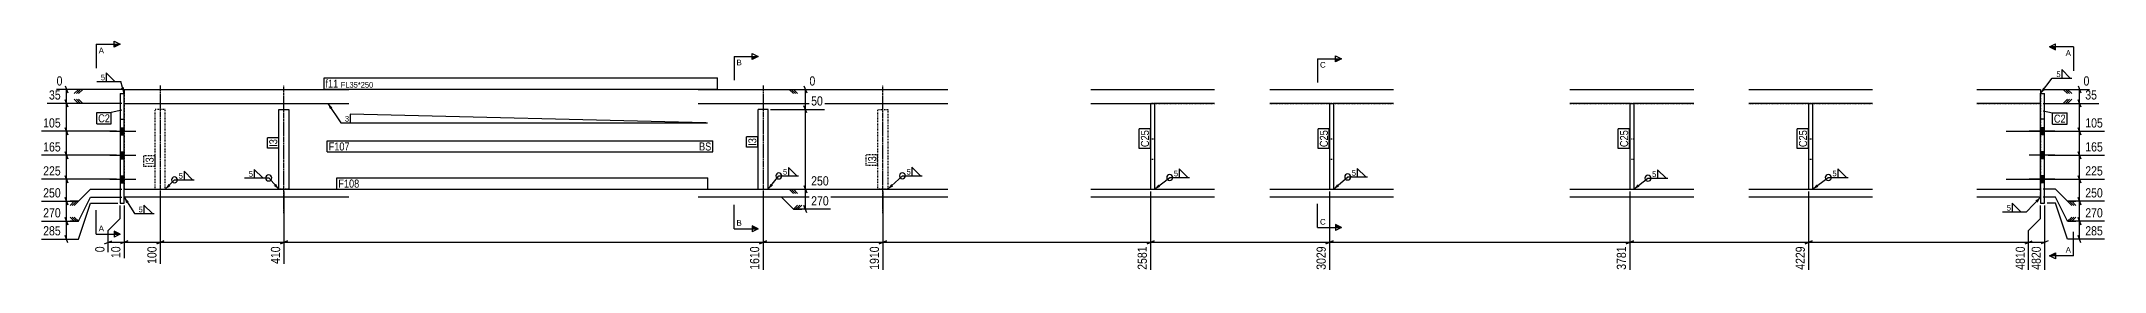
# Model space of a CAD drawing. Header units: millimetres. Extents: x 10 to 49821, y 10 to 1952.
# Drawn here: x 14596 to 19765, y 10 to 586 of the extents above; entities that cross this region are included whole.
import ezdxf

# ---------------------------------------------------------------- set-up
doc = ezdxf.new("R2010")
doc.units = ezdxf.units.MM
doc.linetypes.add('DXK_LINE_DOT2', pattern=[3.9198, 1.9599, -1.9599])
doc.linetypes.add('DXK_LINE_DOT3', pattern=[5.9187, 2.979, -0.9799, 0.9799, -0.9799])
for name, color, linetype in [('MÅLSÆTNING', 7, 'Continuous'), ('STÅL', 7, 'Continuous'), ('TEKST', 7, 'Continuous')]:
    doc.layers.add(name, color=color, linetype=linetype)
doc.styles.add('Arial', font='ARIAL.TTF', dxfattribs={"height": 0.2})
doc.styles.add('Arial Narrow', font='ARIALN.TTF', dxfattribs={"height": 0.2})

msp = doc.modelspace()

# ---------------------------------------------------------------- hatches: boundary and pattern name
at = {"layer": 'STÅL', "linetype": 'Continuous'}
for points in [[(14804.1, 351.9), (14804.1, 369.9), (14794.1, 369.9), (14794.1, 351.9)], [(14804.1, 351.9), (14804.1, 369.9), (14794.1, 369.9), (14794.1, 351.9)], [(19614.1, 351.9), (19614.1, 369.9), (19604.1, 369.9), (19604.1, 351.9)], [(19614.1, 351.9), (19614.1, 369.9), (19604.1, 369.9), (19604.1, 351.9)], [(14804.1, 291.9), (14804.1, 309.9), (14794.1, 309.9), (14794.1, 291.9)], [(14804.1, 291.9), (14804.1, 309.9), (14794.1, 309.9), (14794.1, 291.9)], [(19614.1, 291.9), (19614.1, 309.9), (19604.1, 309.9), (19604.1, 291.9)], [(19614.1, 291.9), (19614.1, 309.9), (19604.1, 309.9), (19604.1, 291.9)], [(14804.1, 231.9), (14804.1, 249.9), (14794.1, 249.9), (14794.1, 231.9)], [(14804.1, 231.9), (14804.1, 249.9), (14794.1, 249.9), (14794.1, 231.9)], [(19614.1, 231.9), (19614.1, 249.9), (19604.1, 249.9), (19604.1, 231.9)], [(19614.1, 231.9), (19614.1, 249.9), (19604.1, 249.9), (19604.1, 231.9)]]:
    msp.add_hatch(color=96, dxfattribs=at).paths.add_polyline_path(points)
at = {"layer": 'TEKST', "linetype": 'Continuous'}
for points in [[(14803.4, 471.3), (14804.1, 455.9), (14796.2, 469.2)], [(19616.2, 465.5), (19604.1, 455.9), (19610.3, 470.1)], [(15319.4, 416.3), (15314.3, 430.9), (15325.7, 420.4)], [(15319.4, 416.3), (15314.3, 430.9), (15325.7, 420.4)], [(15184.3, 229.5), (15191.6, 215.9), (15178.7, 224.4)], [(16730.2, 223.3), (16716.6, 215.9), (16725.1, 228.8)], [(17399, 222.1), (17384.9, 215.9), (17394.4, 228.1)], [(17846.9, 222.9), (17833.1, 215.9), (17842, 228.5)], [(18599.3, 222.2), (18585.1, 215.9), (18594.6, 228.1)], [(19047.4, 221.9), (19033.1, 215.9), (19042.8, 227.9)], [(19591, 187.7), (19604.1, 195.9), (19596.4, 182.5)]]:
    msp.add_hatch(color=3, dxfattribs=at).paths.add_polyline_path(points)

# ---------------------------------------------------------------- linework, layer by layer
at = {"layer": 'MÅLSÆTNING', "color": 7, "linetype": 'Continuous'}
for p, q in [((14689.6, 465.9), (14679.1, 455.4)), ((14700.1, 465.9), (14679.1, 465.9)), ((14694.8, 465.9), (14684.3, 455.4)), ((14700.1, 465.9), (14689.6, 455.4)), ((16437.4, 465.9), (16535, 465.9)), ((16469.7, 465.9), (16480.2, 455.4)), ((16469.7, 465.9), (16490.7, 465.9)), ((16474.9, 465.9), (16485.4, 455.4)), ((16480.2, 465.9), (16490.7, 455.4)), ((16506.6, 474.9), (16513.8, 456.9)), ((16510.2, 415.9), (16510.2, 465.9)), ((19660.9, 465.9), (19671.4, 455.4)), ((19660.9, 465.9), (19681.9, 465.9)), ((19666.2, 465.9), (19676.7, 455.4)), ((19671.4, 465.9), (19681.9, 455.4)), ((14798.1, 430.9), (14611.4, 430.9)), ((14656, 439.9), (14663.2, 421.9)), ((14659.6, 360.9), (14659.6, 430.9)), ((14689.6, 430.9), (14679.1, 441.4)), ((14689.6, 430.9), (14679.1, 441.4)), ((14700.1, 430.9), (14679.1, 430.9)), ((14700.1, 430.9), (14679.1, 430.9)), ((14694.8, 430.9), (14684.3, 441.4)), ((14694.8, 430.9), (14684.3, 441.4)), ((14700.1, 430.9), (14689.6, 441.4)), ((14700.1, 430.9), (14689.6, 441.4)), ((16422.6, 415.9), (16558.3, 415.9)), ((16422.6, 415.9), (16558.3, 415.9)), ((16513.8, 406.9), (16506.6, 424.9)), ((16513.8, 406.9), (16506.6, 424.9)), ((16510.2, 215.9), (16510.2, 415.9)), ((19610.1, 430.9), (19749.6, 430.9)), ((19660.9, 430.9), (19671.4, 441.4)), ((19660.9, 430.9), (19671.4, 441.4)), ((19660.9, 430.9), (19681.9, 430.9)), ((19660.9, 430.9), (19681.9, 430.9)), ((19666.2, 430.9), (19676.7, 441.4)), ((19666.2, 430.9), (19676.7, 441.4)), ((19671.4, 430.9), (19681.9, 441.4)), ((19671.4, 430.9), (19681.9, 441.4)), ((14663.2, 351.9), (14656, 369.9)), ((14656, 369.9), (14663.2, 351.9)), ((14785.1, 360.9), (14596.7, 360.9)), ((14785.1, 360.9), (14596.7, 360.9)), ((19622.6, 300.9), (19764.3, 300.9)), ((19697.8, 309.9), (19705, 291.9)), ((19701.4, 240.9), (19701.4, 300.9)), ((14785.1, 240.9), (14596.7, 240.9)), ((14656, 249.9), (14663.2, 231.9)), ((14659.6, 185.9), (14659.6, 240.9)), ((14689.6, 185.9), (14719.6, 215.9)), ((14689.6, 185.9), (14719.6, 215.9)), ((14719.6, 215.9), (14798.1, 215.9)), ((14719.6, 215.9), (14798.1, 215.9)), ((14894.5, 209.9), (14894.5, 29)), ((14894.5, 209.9), (14894.5, 29)), ((15204.1, 209.9), (15204.1, 29)), ((15204.1, 209.9), (15204.1, 29)), ((16404.1, 209.9), (16404.1, 14.4)), ((16404.1, 209.9), (16404.1, 14.4)), ((16432.7, 215.9), (16573, 215.9)), ((16432.7, 215.9), (16573, 215.9)), ((16469.7, 215.9), (16480.2, 205.4)), ((16469.7, 215.9), (16490.7, 215.9)), ((16469.7, 215.9), (16480.2, 205.4)), ((16469.7, 215.9), (16490.7, 215.9)), ((16474.9, 215.9), (16485.4, 205.4)), ((16474.9, 215.9), (16485.4, 205.4)), ((16480.2, 215.9), (16490.7, 205.4)), ((16480.2, 215.9), (16490.7, 205.4)), ((16506.6, 224.9), (16513.8, 206.9)), ((16506.6, 224.9), (16513.8, 206.9)), ((16510.2, 165.9), (16510.2, 215.9)), ((16704.1, 209.9), (16704.1, 14.4)), ((16704.1, 209.9), (16704.1, 14.4)), ((17374.9, 209.9), (17374.9, 14.4)), ((17374.9, 209.9), (17374.9, 14.4)), ((17823.1, 209.9), (17823.1, 14.4)), ((17823.1, 209.9), (17823.1, 14.4)), ((18575.1, 209.9), (18575.1, 14.4)), ((18575.1, 209.9), (18575.1, 14.4)), ((19023.1, 209.9), (19023.1, 14.4)), ((19518.1, 240.9), (19764.3, 240.9)), ((19518.1, 240.9), (19764.3, 240.9)), ((19641.4, 215.9), (19610.1, 215.9)), ((19641.4, 215.9), (19610.1, 215.9)), ((19671.4, 185.9), (19641.4, 215.9)), ((19671.4, 185.9), (19641.4, 215.9)), ((19705, 231.9), (19697.8, 249.9)), ((19697.8, 249.9), (19705, 231.9)), ((19701.4, 185.9), (19701.4, 240.9)), ((14596.7, 185.9), (14689.6, 185.9)), ((14663.2, 176.9), (14656, 194.9)), ((14679.1, 185.9), (14668.6, 175.4)), ((14689.6, 185.9), (14668.6, 185.9)), ((14684.3, 185.9), (14673.8, 175.4)), ((14689.6, 185.9), (14679.1, 175.4)), ((14689.6, 185.9), (14679.1, 175.4)), ((14689.6, 135.9), (14719.6, 195.9)), ((14689.6, 135.9), (14719.6, 195.9)), ((14689.6, 90.9), (14719.6, 180.9)), ((14719.6, 195.9), (14798.1, 195.9)), ((14719.6, 195.9), (14798.1, 195.9)), ((14719.6, 180.9), (14788.1, 180.9)), ((14794.1, 143.1), (14794.1, 174.9)), ((14804.1, 174.9), (14804.1, 43.7)), ((14804.1, 174.9), (14804.1, 43.7)), ((16450.2, 195.9), (16432.7, 195.9)), ((16480.2, 165.9), (16450.2, 195.9)), ((16480.2, 165.9), (16490.7, 176.4)), ((16573, 165.9), (16480.2, 165.9)), ((16480.2, 165.9), (16501.2, 165.9)), ((16485.4, 165.9), (16495.9, 176.4)), ((16490.7, 165.9), (16501.2, 176.4)), ((16513.8, 156.9), (16506.6, 174.9)), ((19604.1, 143.1), (19604.1, 174.9)), ((19604.1, 143.1), (19604.1, 174.9)), ((19641.4, 195.9), (19610.1, 195.9)), ((19641.4, 195.9), (19610.1, 195.9)), ((19614.1, 174.9), (19614.1, 14.4)), ((19641.4, 180.9), (19620.1, 180.9)), ((19671.4, 135.9), (19641.4, 195.9)), ((19671.4, 135.9), (19641.4, 195.9)), ((19671.4, 90.9), (19641.4, 180.9)), ((19764.3, 185.9), (19671.4, 185.9)), ((19671.4, 185.9), (19681.9, 175.4)), ((19671.4, 185.9), (19692.4, 185.9)), ((19764.3, 185.9), (19671.4, 185.9)), ((19671.4, 185.9), (19681.9, 175.4)), ((19671.4, 185.9), (19692.4, 185.9)), ((19676.7, 185.9), (19687.2, 175.4)), ((19676.7, 185.9), (19687.2, 175.4)), ((19681.9, 185.9), (19692.4, 175.4)), ((19681.9, 185.9), (19692.4, 175.4)), ((19705, 176.9), (19697.8, 194.9)), ((19697.8, 194.9), (19705, 176.9)), ((19701.4, 135.9), (19701.4, 185.9)), ((14596.7, 135.9), (14689.6, 135.9)), ((14656, 144.9), (14663.2, 126.9)), ((14659.6, 90.9), (14659.6, 135.9)), ((14679.1, 135.9), (14668.6, 146.4)), ((14689.6, 135.9), (14668.6, 135.9)), ((14684.3, 135.9), (14673.8, 146.4)), ((14689.6, 135.9), (14679.1, 146.4)), ((14689.6, 135.9), (14679.1, 146.4)), ((14764.1, 113.1), (14794.1, 143.1)), ((14764.1, 58.3), (14764.1, 113.1)), ((19574.1, 113.1), (19604.1, 143.1)), ((19574.1, 113.1), (19604.1, 143.1)), ((19574.1, 14.4), (19574.1, 113.1)), ((19671.4, 135.9), (19681.9, 146.4)), ((19671.4, 135.9), (19681.9, 146.4)), ((19764.3, 135.9), (19671.4, 135.9)), ((19671.4, 135.9), (19692.4, 135.9)), ((19764.3, 135.9), (19671.4, 135.9)), ((19671.4, 135.9), (19692.4, 135.9)), ((19676.7, 135.9), (19687.2, 146.4)), ((19676.7, 135.9), (19687.2, 146.4)), ((19681.9, 135.9), (19692.4, 146.4)), ((19681.9, 135.9), (19692.4, 146.4)), ((19705, 126.9), (19697.8, 144.9)), ((19697.8, 144.9), (19705, 126.9)), ((19701.4, 90.9), (19701.4, 135.9)), ((14596.7, 90.9), (14689.6, 90.9)), ((14663.2, 81.9), (14656, 99.9)), ((14755.1, 79.5), (14773.1, 86.7)), ((14764.1, 83.1), (14804.1, 83.1)), ((14813.1, 86.7), (14795.1, 79.5)), ((14813.1, 86.7), (14795.1, 79.5)), ((14804.1, 83.1), (14894.5, 83.1)), ((14903.5, 86.7), (14885.5, 79.5)), ((14885.5, 79.5), (14903.5, 86.7)), ((14894.5, 83.1), (15204.1, 83.1)), ((15213.1, 86.7), (15195.1, 79.5)), ((15195.1, 79.5), (15213.1, 86.7)), ((15204.1, 83.1), (16404.1, 83.1)), ((16413.1, 86.7), (16395.1, 79.5)), ((16395.1, 79.5), (16413.1, 86.7)), ((16404.1, 83.1), (16704.1, 83.1)), ((16713.1, 86.7), (16695.1, 79.5)), ((16695.1, 79.5), (16713.1, 86.7)), ((16704.1, 83.1), (17374.9, 83.1)), ((17383.9, 86.7), (17365.9, 79.5)), ((17365.9, 79.5), (17383.9, 86.7)), ((17374.9, 83.1), (17823.1, 83.1)), ((17832.1, 86.7), (17814.1, 79.5)), ((17814.1, 79.5), (17832.1, 86.7)), ((17823.1, 83.1), (18575.1, 83.1)), ((18584.1, 86.7), (18566.1, 79.5)), ((18566.1, 79.5), (18584.1, 86.7)), ((18575.1, 83.1), (19023.1, 83.1)), ((19014.1, 79.5), (19032.1, 86.7)), ((19565.1, 79.5), (19583.1, 86.7)), ((19574.1, 83.1), (19614.1, 83.1)), ((19623.1, 86.7), (19605.1, 79.5)), ((19764.3, 90.9), (19671.4, 90.9)), ((19705, 81.9), (19697.8, 99.9))]:
    msp.add_line(p, q, dxfattribs=at)
at = {"layer": 'STÅL', "color": 2, "linetype": 'Continuous'}
for p, q in [((14804.1, 465.9), (14804.1, 455.9)), ((14804.1, 465.9), (15366.6, 465.9)), ((16241.6, 465.9), (16866.6, 465.9)), ((17224.9, 465.9), (17534.9, 465.9)), ((17673.1, 465.9), (17983.1, 465.9)), ((18425.1, 465.9), (18735.1, 465.9)), ((18873.1, 465.9), (19183.1, 465.9)), ((19444.1, 465.9), (19604.1, 465.9)), ((19604.1, 465.9), (19604.1, 455.9)), ((14794.1, 455.9), (14794.1, 180.9)), ((14794.1, 455.9), (14804.1, 455.9)), ((14804.1, 215.9), (14804.1, 455.9)), ((14804.1, 430.9), (15366.6, 430.9)), ((15191.6, 215.9), (15191.6, 415.9)), ((15191.6, 415.9), (15216.6, 415.9)), ((15216.6, 415.9), (15216.6, 215.9)), ((16241.6, 430.9), (16866.6, 430.9)), ((16391.6, 215.9), (16391.6, 415.9)), ((16416.6, 415.9), (16391.6, 415.9)), ((16416.6, 215.9), (16416.6, 415.9)), ((17224.9, 430.9), (17374.9, 430.9)), ((17374.9, 430.9), (17374.9, 215.9)), ((17374.9, 430.9), (17384.9, 430.9)), ((17534.9, 430.9), (17384.9, 430.9)), ((17384.9, 430.9), (17384.9, 215.9)), ((17823.1, 430.9), (17673.1, 430.9)), ((17823.1, 430.9), (17823.1, 215.9)), ((17823.1, 430.9), (17833.1, 430.9)), ((17983.1, 430.9), (17833.1, 430.9)), ((17833.1, 430.9), (17833.1, 215.9)), ((18575.1, 430.9), (18425.1, 430.9)), ((18575.1, 430.9), (18575.1, 215.9)), ((18575.1, 430.9), (18585.1, 430.9)), ((18735.1, 430.9), (18585.1, 430.9)), ((18585.1, 430.9), (18585.1, 215.9)), ((19023.1, 430.9), (18873.1, 430.9)), ((19023.1, 430.9), (19023.1, 215.9)), ((19023.1, 430.9), (19033.1, 430.9)), ((19183.1, 430.9), (19033.1, 430.9)), ((19033.1, 430.9), (19033.1, 215.9)), ((19604.1, 430.9), (19444.1, 430.9)), ((19604.1, 215.9), (19604.1, 455.9)), ((19604.1, 455.9), (19614.1, 455.9)), ((19614.1, 180.9), (19614.1, 455.9)), ((14794.1, 390.9), (14804.1, 390.9)), ((19614.1, 390.9), (19604.1, 390.9)), ((14804.1, 195.9), (14804.1, 215.9)), ((14804.1, 215.9), (15366.6, 215.9)), ((16241.6, 215.9), (16866.6, 215.9)), ((17224.9, 215.9), (17534.9, 215.9)), ((17673.1, 215.9), (17983.1, 215.9)), ((18425.1, 215.9), (18735.1, 215.9)), ((18873.1, 215.9), (19183.1, 215.9)), ((19444.1, 215.9), (19604.1, 215.9)), ((19604.1, 215.9), (19604.1, 195.9)), ((14794.1, 180.9), (14804.1, 180.9)), ((15366.6, 195.9), (14804.1, 195.9)), ((14804.1, 180.9), (14804.1, 195.9)), ((16866.6, 195.9), (16241.6, 195.9)), ((17534.9, 195.9), (17224.9, 195.9)), ((17983.1, 195.9), (17673.1, 195.9)), ((18735.1, 195.9), (18425.1, 195.9)), ((19183.1, 195.9), (18873.1, 195.9)), ((19604.1, 195.9), (19444.1, 195.9)), ((19604.1, 195.9), (19604.1, 180.9)), ((19604.1, 180.9), (19614.1, 180.9))]:
    msp.add_line(p, q, dxfattribs=at)
at = {"layer": 'STÅL', "color": 7, "linetype": 'DXK_LINE_DOT3'}
for p, q in [((14894.5, 475.9), (14894.5, 155.9)), ((15204.1, 155.9), (15204.1, 475.9)), ((16404.1, 475.9), (16404.1, 155.9)), ((16704.1, 155.9), (16704.1, 475.9))]:
    msp.add_line(p, q, dxfattribs=at)
at = {"layer": 'STÅL', "color": 7, "linetype": 'DXK_LINE_DOT2'}
for p, q in [((14804.1, 455.9), (14804.1, 430.9)), ((14804.1, 430.9), (14804.1, 215.9)), ((14804.1, 430.9), (15366.6, 430.9)), ((14882, 215.9), (14882, 415.9)), ((14907, 415.9), (14882, 415.9)), ((14907, 215.9), (14907, 415.9)), ((16241.6, 430.9), (16866.6, 430.9)), ((16393.3, 415.9), (16393.3, 415.9)), ((16691.6, 215.9), (16691.6, 415.9)), ((16691.6, 415.9), (16716.6, 415.9)), ((16716.6, 415.9), (16716.6, 215.9)), ((17224.9, 430.9), (17374.9, 430.9)), ((17384.9, 430.9), (17374.9, 430.9)), ((17384.9, 430.9), (17534.9, 430.9)), ((17673.1, 430.9), (17823.1, 430.9)), ((17833.1, 430.9), (17823.1, 430.9)), ((17833.1, 430.9), (17983.1, 430.9)), ((18425.1, 430.9), (18575.1, 430.9)), ((18585.1, 430.9), (18575.1, 430.9)), ((18585.1, 430.9), (18735.1, 430.9)), ((18873.1, 430.9), (19023.1, 430.9)), ((19033.1, 430.9), (19023.1, 430.9)), ((19033.1, 430.9), (19183.1, 430.9)), ((19444.1, 430.9), (19604.1, 430.9)), ((19604.1, 455.9), (19604.1, 430.9)), ((19604.1, 430.9), (19604.1, 215.9)), ((17384.9, 340.9), (17374.9, 340.9)), ((17833.1, 340.9), (17823.1, 340.9)), ((18585.1, 340.9), (18575.1, 340.9)), ((19033.1, 340.9), (19023.1, 340.9)), ((17374.9, 290.9), (17384.9, 290.9)), ((17823.1, 290.9), (17833.1, 290.9)), ((18575.1, 290.9), (18585.1, 290.9)), ((19023.1, 290.9), (19033.1, 290.9)), ((14804.1, 195.9), (14804.1, 215.9)), ((14804.1, 215.9), (14882, 215.9)), ((14882, 215.9), (14907, 215.9)), ((14907, 215.9), (15191.6, 215.9)), ((15216.6, 215.9), (15191.6, 215.9)), ((15216.6, 215.9), (15366.6, 215.9)), ((16241.6, 215.9), (16391.6, 215.9)), ((16391.6, 215.9), (16416.6, 215.9)), ((16416.6, 215.9), (16691.6, 215.9)), ((16716.6, 215.9), (16691.6, 215.9)), ((16716.6, 215.9), (16866.6, 215.9)), ((17224.9, 215.9), (17374.9, 215.9)), ((17374.9, 215.9), (17384.9, 215.9)), ((17384.9, 215.9), (17534.9, 215.9)), ((17673.1, 215.9), (17823.1, 215.9)), ((17823.1, 215.9), (17833.1, 215.9)), ((17833.1, 215.9), (17983.1, 215.9)), ((18425.1, 215.9), (18575.1, 215.9)), ((18575.1, 215.9), (18585.1, 215.9)), ((18585.1, 215.9), (18735.1, 215.9)), ((18873.1, 215.9), (19023.1, 215.9)), ((19023.1, 215.9), (19033.1, 215.9)), ((19033.1, 215.9), (19183.1, 215.9)), ((19444.1, 215.9), (19604.1, 215.9)), ((19604.1, 195.9), (19604.1, 215.9))]:
    msp.add_line(p, q, dxfattribs=at)
at = {"layer": 'STÅL', "color": 96, "linetype": 'Continuous'}
for p, q in [((14794.1, 369.9), (14804.1, 369.9)), ((14794.1, 369.9), (14804.1, 369.9)), ((19614.1, 369.9), (19604.1, 369.9)), ((19614.1, 369.9), (19604.1, 369.9)), ((14768.1, 360.9), (14833.1, 360.9)), ((14768.1, 360.9), (14833.1, 360.9)), ((14794.1, 351.9), (14804.1, 351.9)), ((14794.1, 351.9), (14804.1, 351.9)), ((19640.1, 360.9), (19575.1, 360.9)), ((19640.1, 360.9), (19575.1, 360.9)), ((19614.1, 351.9), (19604.1, 351.9)), ((19614.1, 351.9), (19604.1, 351.9)), ((14768.1, 300.9), (14833.1, 300.9)), ((14768.1, 300.9), (14833.1, 300.9)), ((14794.1, 309.9), (14804.1, 309.9)), ((14794.1, 309.9), (14804.1, 309.9)), ((14794.1, 291.9), (14804.1, 291.9)), ((14794.1, 291.9), (14804.1, 291.9)), ((19640.1, 300.9), (19575.1, 300.9)), ((19640.1, 300.9), (19575.1, 300.9)), ((19614.1, 309.9), (19604.1, 309.9)), ((19614.1, 309.9), (19604.1, 309.9)), ((19614.1, 291.9), (19604.1, 291.9)), ((19614.1, 291.9), (19604.1, 291.9)), ((14768.1, 240.9), (14833.1, 240.9)), ((14768.1, 240.9), (14833.1, 240.9)), ((14794.1, 249.9), (14804.1, 249.9)), ((14794.1, 249.9), (14804.1, 249.9)), ((14794.1, 231.9), (14804.1, 231.9)), ((14794.1, 231.9), (14804.1, 231.9)), ((19640.1, 240.9), (19575.1, 240.9)), ((19640.1, 240.9), (19575.1, 240.9)), ((19614.1, 249.9), (19604.1, 249.9)), ((19614.1, 249.9), (19604.1, 249.9)), ((19614.1, 231.9), (19604.1, 231.9)), ((19614.1, 231.9), (19604.1, 231.9))]:
    msp.add_line(p, q, dxfattribs=at)
at = {"layer": 'TEKST', "color": 3, "linetype": 'Continuous'}
for p, q in [((14804.1, 455.9), (14795.2, 485.6)), ((15191.6, 215.9), (15165.9, 244.1)), ((19604.1, 195.9), (19569, 159.4))]:
    msp.add_line(p, q, dxfattribs=at)
for start, end in [(90, 270), (270, 90)]:
    msp.add_arc((15165.9, 244.1), 7.5, start, end, dxfattribs=at)

# ---------------------------------------------------------------- wipeouts: each hides what was drawn before it
at = {"color": 0, "linetype": 'Continuous'}
for points in [[(14753.5, 556.2), (14753.5, 571.2), (14740.1, 571.2), (14740.1, 556.2)], [(16351, 526), (16351, 541), (16337.6, 541), (16337.6, 526)], [(17813.6, 520.2), (17813.6, 535.2), (17799.1, 535.2), (17799.1, 520.2)], [(19680.1, 549.7), (19680.1, 564.7), (19666.8, 564.7), (19666.8, 549.7)], [(16351, 124.5), (16351, 139.5), (16337.6, 139.5), (16337.6, 124.5)]]:
    msp.add_wipeout(points, dxfattribs=at).dxf.layer = 'TEKST'
at = {"color": 0}
for points in [[(19653.9, 495.5), (19653.9, 512.9), (19642.4, 512.9), (19642.4, 495.5)], [(15367.2, 383.9), (15367.2, 401.3), (15355.6, 401.3), (15355.6, 383.9)], [(15368.5, 312.9), (15368.5, 333.9), (15316.1, 333.9), (15316.1, 312.9)], [(16274.5, 312.9), (16274.5, 333.9), (16243.8, 333.9), (16243.8, 312.9)], [(15126.6, 245.9), (15126.6, 263.3), (15115, 263.3), (15115, 245.9)], [(16464.5, 251.1), (16464.5, 268.5), (16452.9, 268.5), (16452.9, 251.1)], [(16774.1, 251.3), (16774.1, 268.7), (16762.6, 268.7), (16762.6, 251.3)], [(17443.5, 247.1), (17443.5, 264.5), (17432, 264.5), (17432, 247.1)], [(17889.3, 248.4), (17889.3, 265.8), (17877.8, 265.8), (17877.8, 248.4)], [(18641.3, 245.3), (18641.3, 262.7), (18629.8, 262.7), (18629.8, 245.3)], [(19093, 247.1), (19093, 264.5), (19081.5, 264.5), (19081.5, 247.1)]]:
    msp.add_wipeout(points, dxfattribs=at).dxf.layer = 'TEKST'

# ---------------------------------------------------------------- next in the draw order: hatches: boundary and pattern name
at = {"layer": 'TEKST', "linetype": 'Continuous'}
for color, points in [(30, [(14779.1, 571.2), (14779.1, 578.7), (14794.1, 578.7)]), (30, [(19641.1, 572.2), (19641.1, 564.7), (19626.1, 572.2)]), (30, [(16376.6, 541), (16376.6, 548.5), (16391.6, 548.5)]), (30, [(17838.1, 535.2), (17838.1, 542.7), (17853.1, 542.7)]), (3, [(16429, 225.2), (16416.6, 215.9), (16423.1, 229.9)]), (30, [(16376.6, 117), (16376.6, 124.5), (16391.6, 117)])]:
    msp.add_hatch(color=color, dxfattribs=at).paths.add_polyline_path(points)

# ---------------------------------------------------------------- next in the draw order: linework, layer by layer
at = {"layer": 'TEKST', "color": 7, "linetype": 'Continuous'}
for p, q in [((14734.1, 578.7), (14794.1, 578.7)), ((19686.1, 572.2), (19626.1, 572.2)), ((16331.6, 548.5), (16331.6, 488.5)), ((16331.6, 548.5), (16391.6, 548.5)), ((17793.1, 542.7), (17793.1, 482.7)), ((17793.1, 542.7), (17853.1, 542.7)), ((16331.6, 117), (16331.6, 177)), ((16331.6, 117), (16391.6, 117))]:
    msp.add_line(p, q, dxfattribs=at)
at = {"layer": 'TEKST', "color": 30, "linetype": 'Continuous'}
for p, q in [((14779.1, 571.2), (14779.1, 586.2)), ((14779.1, 586.2), (14794.1, 578.7)), ((14794.1, 578.7), (14779.1, 571.2)), ((19626.1, 572.2), (19641.1, 579.7)), ((19626.1, 572.2), (19641.1, 564.7)), ((19641.1, 564.7), (19641.1, 579.7)), ((16376.6, 541), (16376.6, 556)), ((16376.6, 556), (16391.6, 548.5)), ((16391.6, 548.5), (16376.6, 541)), ((17838.1, 535.2), (17838.1, 550.2)), ((17838.1, 550.2), (17853.1, 542.7)), ((17853.1, 542.7), (17838.1, 535.2)), ((16391.6, 117), (16376.6, 124.5)), ((16376.6, 124.5), (16376.6, 109.5)), ((16391.6, 117), (16376.6, 109.5))]:
    msp.add_line(p, q, dxfattribs=at)
at = {"layer": 'TEKST', "color": 3, "linetype": 'Continuous'}
for p, q in [((19604.1, 455.9), (19633.1, 493.7)), ((19678.5, 493.7), (19657, 515.2)), ((19657, 515.2), (19657, 493.7)), ((19657, 493.7), (19678.5, 493.7)), ((15314.3, 430.9), (15346.3, 382.1)), ((15314.3, 430.9), (15346.3, 382.1)), ((15346.3, 382.1), (16265, 382.1)), ((16260.7, 382.1), (15370.3, 403.6)), ((15370.3, 403.6), (15370.3, 382.1)), ((15370.3, 382.1), (16260.7, 382.1)), ((15151.1, 244.1), (15129.7, 265.5)), ((15129.7, 265.5), (15129.7, 244.1)), ((16489, 249.3), (16467.6, 270.7)), ((16467.6, 270.7), (16467.6, 249.3)), ((16798.6, 249.5), (16777.2, 271)), ((16777.2, 271), (16777.2, 249.5)), ((17468.1, 245.3), (17446.6, 266.8)), ((17446.6, 266.8), (17446.6, 245.3)), ((17913.9, 246.6), (17892.4, 268)), ((17892.4, 268), (17892.4, 246.6)), ((18665.9, 243.5), (18644.4, 264.9)), ((18644.4, 264.9), (18644.4, 243.5)), ((19117.5, 245.3), (19096.1, 266.8)), ((19096.1, 266.8), (19096.1, 245.3)), ((15105.7, 244.1), (15165.9, 244.1)), ((15129.7, 244.1), (15151.1, 244.1)), ((16416.6, 215.9), (16443.6, 249.3)), ((16443.6, 249.3), (16493.3, 249.3)), ((16467.6, 249.3), (16489, 249.3)), ((16716.6, 215.9), (16753.3, 249.5)), ((16753.3, 249.5), (16802.9, 249.5)), ((16777.2, 249.5), (16798.6, 249.5)), ((17384.9, 215.9), (17422.7, 245.3)), ((17422.7, 245.3), (17472.3, 245.3)), ((17446.6, 245.3), (17468.1, 245.3)), ((17833.1, 215.9), (17868.5, 246.6)), ((17868.5, 246.6), (17918.1, 246.6)), ((17892.4, 246.6), (17913.9, 246.6)), ((18585.1, 215.9), (18620.5, 243.5)), ((18620.5, 243.5), (18670.1, 243.5)), ((18644.4, 243.5), (18665.9, 243.5)), ((19033.1, 215.9), (19072.2, 245.3)), ((19072.2, 245.3), (19121.8, 245.3)), ((19096.1, 245.3), (19117.5, 245.3))]:
    msp.add_line(p, q, dxfattribs=at)
for centre, start, end in [((16443.6, 249.3), 90, 270), ((16443.6, 249.3), 270, 90), ((16753.3, 249.5), 90, 270), ((16753.3, 249.5), 270, 90), ((17422.7, 245.3), 90, 270), ((17422.7, 245.3), 270, 90), ((17868.5, 246.6), 90, 270), ((17868.5, 246.6), 270, 90), ((18620.5, 243.5), 90, 270), ((18620.5, 243.5), 270, 90), ((19072.2, 245.3), 90, 270), ((19072.2, 245.3), 270, 90)]:
    msp.add_arc(centre, 7.5, start, end, dxfattribs=at)

# ---------------------------------------------------------------- next in the draw order: texts
at = {"layer": 'TEKST', "color": 3, "linetype": 'Continuous', "style": 'Arial'}
for s, p in [('A', (14740.1, 556.2)), ('B', (16337.6, 526)), ('C', (17799.1, 520.2)), ('A', (19666.8, 549.7)), ('B', (16337.6, 124.5))]:
    msp.add_text(s, height=14.3, dxfattribs=at).set_placement(p)
at = {"layer": 'TEKST', "color": 3, "style": 'Arial Narrow'}
for s, p in [('5', (19643.6, 496.7)), ('3', (15356.8, 385.1)), ('5', (15116.2, 247.1)), ('5', (16454.1, 252.3)), ('5', (16763.8, 252.5)), ('5', (17433.2, 248.3)), ('5', (17879, 249.6)), ('5', (18631, 246.5)), ('5', (19082.7, 248.3))]:
    msp.add_text(s, height=14.3, dxfattribs=at).set_placement(p)

# ---------------------------------------------------------------- next in the draw order: wipeouts: each hides what was drawn before it
at = {"color": 0, "linetype": 'Continuous'}
for points, layer in [([(14649.8, 435.7), (14649.8, 469.3), (14610.9, 469.3), (14610.9, 435.7)], 'MÅLSÆTNING'), ([(16539.8, 470.7), (16539.8, 504.3), (16515.6, 504.3), (16515.6, 470.7)], 'MÅLSÆTNING'), ([(19764.7, 305.7), (19764.7, 339.3), (19711.2, 339.3), (19711.2, 305.7)], 'MÅLSÆTNING'), ([(14649.8, 245.7), (14649.8, 279.3), (14596.3, 279.3), (14596.3, 245.7)], 'MÅLSÆTNING'), ([(16573.4, 220.7), (16573.4, 254.3), (16519.9, 254.3), (16519.9, 220.7)], 'MÅLSÆTNING'), ([(14649.8, 140.7), (14649.8, 174.3), (14596.3, 174.3), (14596.3, 140.7)], 'MÅLSÆTNING'), ([(14799.3, 77.7), (14765.7, 77.7), (14765.7, 38.8), (14799.3, 38.8)], 'MÅLSÆTNING'), ([(14889.7, 77.7), (14856.1, 77.7), (14856.1, 24.2), (14889.7, 24.2)], 'MÅLSÆTNING'), ([(15199.3, 77.7), (15165.7, 77.7), (15165.7, 24.2), (15199.3, 24.2)], 'MÅLSÆTNING'), ([(16399.3, 77.7), (16365.7, 77.7), (16365.7, 9.6), (16399.3, 9.6)], 'MÅLSÆTNING'), ([(16699.3, 77.7), (16665.7, 77.7), (16665.7, 9.6), (16699.3, 9.6)], 'MÅLSÆTNING'), ([(17370.1, 77.7), (17336.5, 77.7), (17336.5, 9.6), (17370.1, 9.6)], 'MÅLSÆTNING'), ([(17818.3, 77.7), (17784.7, 77.7), (17784.7, 9.6), (17818.3, 9.6)], 'MÅLSÆTNING'), ([(18570.3, 77.7), (18536.7, 77.7), (18536.7, 9.6), (18570.3, 9.6)], 'MÅLSÆTNING'), ([(19018.3, 77.7), (18984.7, 77.7), (18984.7, 9.6), (19018.3, 9.6)], 'MÅLSÆTNING'), ([(19609.3, 77.7), (19575.7, 77.7), (19575.7, 9.6), (19609.3, 9.6)], 'MÅLSÆTNING'), ([(14753.5, 110.8), (14753.5, 125.8), (14740.1, 125.8), (14740.1, 110.8)], 'TEKST'), ([(17813.6, 127.3), (17813.6, 142.3), (17799.1, 142.3), (17799.1, 127.3)], 'TEKST'), ([(19680.1, 56.9), (19680.1, 71.9), (19666.8, 71.9), (19666.8, 56.9)], 'TEKST')]:
    msp.add_wipeout(points, dxfattribs=at).dxf.layer = layer
at = {"color": 0}
for points in [[(15340.1, 470.1), (15340.1, 491.1), (15308.2, 491.1), (15308.2, 470.1)], [(14768.2, 383.4), (14768.2, 404.4), (14738.8, 404.4), (14738.8, 383.4)], [(17370.7, 363.7), (17349.7, 363.7), (17349.7, 321.5), (17370.7, 321.5)], [(17818.9, 363.7), (17797.9, 363.7), (17797.9, 321.5), (17818.9, 321.5)], [(18570.9, 363.7), (18549.9, 363.7), (18549.9, 321.5), (18570.9, 321.5)], [(19018.9, 363.7), (18997.9, 363.7), (18997.9, 321.5), (19018.9, 321.5)], [(15187.4, 341.3), (15166.4, 341.3), (15166.4, 322.1), (15187.4, 322.1)], [(15368.5, 312.9), (15368.5, 333.9), (15316.1, 333.9), (15316.1, 312.9)], [(16274.5, 312.9), (16274.5, 333.9), (16243.8, 333.9), (16243.8, 312.9)], [(16387.4, 343.8), (16366.4, 343.8), (16366.4, 324.6), (16387.4, 324.6)], [(14877.8, 295.8), (14856.8, 295.8), (14856.8, 276.6), (14877.8, 276.6)], [(14950.8, 241.2), (14950.8, 258.6), (14939.3, 258.6), (14939.3, 241.2)], [(16687.4, 298.5), (16666.4, 298.5), (16666.4, 279.3), (16687.4, 279.3)], [(16261.9, 220.1), (16261.9, 241.1), (15340.4, 241.1), (15340.4, 220.1)], [(14850.5, 156.9), (14850.5, 174.3), (14839, 174.3), (14839, 156.9)], [(19529.7, 161.2), (19529.7, 178.6), (19518.1, 178.6), (19518.1, 161.2)]]:
    msp.add_wipeout(points, dxfattribs=at).dxf.layer = 'TEKST'

# ---------------------------------------------------------------- next in the draw order: hatches: boundary and pattern name
at = {"layer": 'TEKST', "linetype": 'Continuous'}
for color, points in [(3, [(14920.2, 224), (14907, 215.9), (14914.8, 229.2)]), (3, [(14808.9, 181.2), (14804.1, 195.9), (14815.3, 185.2)]), (30, [(17838.1, 119.8), (17838.1, 127.3), (17853.1, 119.8)]), (30, [(19641.1, 56.9), (19641.1, 49.4), (19626.1, 49.4)])]:
    msp.add_hatch(color=color, dxfattribs=at).paths.add_polyline_path(points)

# ---------------------------------------------------------------- next in the draw order: linework, layer by layer
at = {"layer": 'MÅLSÆTNING', "color": 7, "linetype": 'Continuous'}
for p, q in [((14798.1, 465.9), (14634.7, 465.9)), ((14656, 474.9), (14663.2, 456.9)), ((14659.6, 430.9), (14659.6, 465.9)), ((14798.1, 430.9), (14611.4, 430.9)), ((19697.8, 369.9), (19705, 351.9)), ((14659.6, 300.9), (14659.6, 360.9)), ((19518.1, 360.9), (19764.3, 360.9)), ((19701.4, 300.9), (19701.4, 360.9)), ((14785.1, 300.9), (14596.7, 300.9)), ((14785.1, 300.9), (14596.7, 300.9)), ((14663.2, 291.9), (14656, 309.9)), ((14656, 309.9), (14663.2, 291.9)), ((14659.6, 240.9), (14659.6, 300.9)), ((19622.6, 300.9), (19764.3, 300.9)), ((19705, 291.9), (19697.8, 309.9)), ((14785.1, 240.9), (14596.7, 240.9)), ((14663.2, 231.9), (14656, 249.9)), ((19023.1, 209.9), (19023.1, 14.4)), ((14596.7, 185.9), (14689.6, 185.9)), ((14656, 194.9), (14663.2, 176.9)), ((14679.1, 185.9), (14668.6, 175.4)), ((14689.6, 185.9), (14668.6, 185.9)), ((14684.3, 185.9), (14673.8, 175.4)), ((19574.1, 14.4), (19574.1, 113.1)), ((19032.1, 86.7), (19014.1, 79.5)), ((19023.1, 83.1), (19574.1, 83.1)), ((19565.1, 79.5), (19583.1, 86.7))]:
    msp.add_line(p, q, dxfattribs=at)
at = {"layer": 'TEKST', "color": 7, "linetype": 'Continuous'}
for p, q in [((15312.5, 337.5), (16278.1, 337.5)), ((15312.5, 309.3), (15312.5, 337.5)), ((16278.1, 309.3), (16278.1, 337.5)), ((15312.5, 309.3), (16278.1, 309.3)), ((17793.1, 119.8), (17793.1, 179.8)), ((17793.1, 119.8), (17853.1, 119.8)), ((19686.1, 49.4), (19626.1, 49.4))]:
    msp.add_line(p, q, dxfattribs=at)
at = {"layer": 'TEKST', "color": 3, "linetype": 'Continuous'}
for p, q in [((14975.3, 239.4), (14953.9, 260.9)), ((14953.9, 260.9), (14953.9, 239.4)), ((14907, 215.9), (14930, 239.4)), ((14930, 239.4), (14979.6, 239.4)), ((14953.9, 239.4), (14975.3, 239.4)), ((14804.1, 195.9), (14829.7, 155.1)), ((14829.7, 155.1), (14879.3, 155.1)), ((14875.1, 155.1), (14853.6, 176.5)), ((14853.6, 176.5), (14853.6, 155.1)), ((14853.6, 155.1), (14875.1, 155.1)), ((19508.8, 159.4), (19569, 159.4)), ((19554.2, 159.4), (19532.7, 180.9)), ((19532.7, 180.9), (19532.7, 159.4)), ((19532.7, 159.4), (19554.2, 159.4))]:
    msp.add_line(p, q, dxfattribs=at)
at = {"layer": 'TEKST', "color": 30, "linetype": 'Continuous'}
for p, q in [((17853.1, 119.8), (17838.1, 127.3)), ((17838.1, 127.3), (17838.1, 112.3)), ((17853.1, 119.8), (17838.1, 112.3)), ((19626.1, 49.4), (19641.1, 56.9)), ((19641.1, 56.9), (19641.1, 41.9)), ((19641.1, 41.9), (19626.1, 49.4))]:
    msp.add_line(p, q, dxfattribs=at)
at = {"layer": 'TEKST', "color": 3, "linetype": 'Continuous'}
for start, end in [(90, 270), (270, 90)]:
    msp.add_arc((14930, 239.4), 7.5, start, end, dxfattribs=at)

# ---------------------------------------------------------------- next in the draw order: texts
at = {"layer": 'MÅLSÆTNING', "color": 3, "linetype": 'Continuous', "style": 'Arial Narrow'}
for s, height, p in [('0', 22.9, (16520.4, 475.5)), ('35', 22.91, (14615.7, 440.5)), ('165', 22.91, (19716, 310.5)), ('225', 22.91, (14601.1, 250.5))]:
    msp.add_text(s, height=height, dxfattribs=at).set_placement(p)
for s, p in [('100', (14884.9, 29)), ('410', (15194.5, 29)), ('1610', (16394.5, 14.4)), ('1910', (16694.5, 14.4)), ('2581', (17365.3, 14.4)), ('3029', (17813.5, 14.4)), ('3781', (18565.5, 14.4)), ('4229', (19013.5, 14.4)), ('4820', (19604.5, 14.4))]:
    msp.add_text(s, height=22.91, rotation=90.0002, dxfattribs=at).set_placement(p)
at = {"layer": 'TEKST', "color": 3, "style": 'Arial Narrow'}
for s, height, p in [('F107', 20.04, (15316.1, 312.9)), ('BS', 20.04, (16243.8, 312.9)), ('5', 14.3, (14940.5, 242.4)), ('5', 14.3, (14840.2, 158.1)), ('5', 14.3, (19519.3, 162.4))]:
    msp.add_text(s, height=height, dxfattribs=at).set_placement(p)
at = {"layer": 'TEKST', "color": 3, "linetype": 'Continuous', "style": 'Arial'}
for s, p in [('A', (14740.1, 110.8)), ('C', (17799.1, 127.3)), ('A', (19666.8, 56.9))]:
    msp.add_text(s, height=14.3, dxfattribs=at).set_placement(p)

# ---------------------------------------------------------------- next in the draw order: wipeouts: each hides what was drawn before it
at = {"color": 0, "linetype": 'Continuous'}
for points in [[(16573.4, 170.7), (16573.4, 204.3), (16519.9, 204.3), (16519.9, 170.7)], [(14649.8, 95.7), (14649.8, 129.3), (14596.3, 129.3), (14596.3, 95.7)], [(14759.3, 77.7), (14725.7, 77.7), (14725.7, 53.5), (14759.3, 53.5)]]:
    msp.add_wipeout(points, dxfattribs=at).dxf.layer = 'MÅLSÆTNING'
at = {"color": 0}
for points in [[(15340.1, 470.1), (15340.1, 491.1), (15308.2, 491.1), (15308.2, 470.1)], [(14768.2, 383.4), (14768.2, 404.4), (14738.8, 404.4), (14738.8, 383.4)], [(17370.7, 363.7), (17349.7, 363.7), (17349.7, 321.5), (17370.7, 321.5)], [(17818.9, 363.7), (17797.9, 363.7), (17797.9, 321.5), (17818.9, 321.5)], [(18570.9, 363.7), (18549.9, 363.7), (18549.9, 321.5), (18570.9, 321.5)], [(19018.9, 363.7), (18997.9, 363.7), (18997.9, 321.5), (19018.9, 321.5)], [(15187.4, 341.3), (15166.4, 341.3), (15166.4, 322.1), (15187.4, 322.1)], [(16387.4, 343.8), (16366.4, 343.8), (16366.4, 324.6), (16387.4, 324.6)], [(14877.8, 295.8), (14856.8, 295.8), (14856.8, 276.6), (14877.8, 276.6)], [(16687.4, 298.5), (16666.4, 298.5), (16666.4, 279.3), (16687.4, 279.3)], [(16261.9, 220.1), (16261.9, 241.1), (15340.4, 241.1), (15340.4, 220.1)]]:
    msp.add_wipeout(points, dxfattribs=at).dxf.layer = 'TEKST'

# ---------------------------------------------------------------- next in the draw order: hatches: boundary and pattern name
at = {"layer": 'TEKST', "linetype": 'Continuous'}
msp.add_hatch(color=30, dxfattribs=at).paths.add_polyline_path([(14779.1, 103.3), (14779.1, 110.8), (14794.1, 103.3)])

# ---------------------------------------------------------------- next in the draw order: linework, layer by layer
at = {"layer": 'MÅLSÆTNING', "color": 7, "linetype": 'Continuous'}
for p, q in [((14659.6, 135.9), (14659.6, 185.9)), ((14596.7, 135.9), (14689.6, 135.9)), ((14663.2, 126.9), (14656, 144.9)), ((14679.1, 135.9), (14668.6, 146.4)), ((14689.6, 135.9), (14668.6, 135.9)), ((14684.3, 135.9), (14673.8, 146.4))]:
    msp.add_line(p, q, dxfattribs=at)
at = {"layer": 'TEKST', "color": 7, "linetype": 'Continuous'}
for p, q in [((15304.6, 466.5), (15304.6, 494.7)), ((14798.5, 413.9), (14771.8, 408)), ((14735.2, 408), (14771.8, 408)), ((14735.2, 379.8), (14735.2, 408)), ((14735.2, 379.8), (14771.8, 379.8)), ((14771.8, 379.8), (14771.8, 408)), ((17346.1, 317.9), (17346.1, 367.3)), ((17374.3, 367.3), (17346.1, 367.3)), ((17374.3, 317.9), (17374.3, 367.3)), ((17794.3, 317.9), (17794.3, 367.3)), ((17822.5, 367.3), (17794.3, 367.3)), ((17822.5, 317.9), (17822.5, 367.3)), ((18546.3, 317.9), (18546.3, 367.3)), ((18574.5, 367.3), (18546.3, 367.3)), ((18574.5, 317.9), (18574.5, 367.3)), ((18994.3, 317.9), (18994.3, 367.3)), ((19022.5, 367.3), (18994.3, 367.3)), ((19022.5, 317.9), (19022.5, 367.3)), ((15162.8, 318.5), (15162.8, 344.9)), ((15191, 344.9), (15162.8, 344.9)), ((15191, 318.5), (15162.8, 318.5)), ((15191, 318.5), (15191, 344.9)), ((16362.8, 321), (16362.8, 347.4)), ((16391, 347.4), (16362.8, 347.4)), ((16391, 321), (16362.8, 321)), ((16391, 321), (16391, 347.4)), ((17374.3, 317.9), (17346.1, 317.9)), ((17822.5, 317.9), (17794.3, 317.9)), ((18574.5, 317.9), (18546.3, 317.9)), ((19022.5, 317.9), (18994.3, 317.9)), ((15336.8, 244.7), (16265.5, 244.7)), ((15336.8, 216.5), (15336.8, 244.7)), ((15336.8, 216.5), (16265.5, 216.5)), ((16265.5, 216.5), (16265.5, 244.7)), ((14734.1, 103.3), (14734.1, 163.3)), ((14734.1, 103.3), (14794.1, 103.3))]:
    msp.add_line(p, q, dxfattribs=at)
at = {"layer": 'TEKST', "color": 7, "linetype": 'DXK_LINE_DOT2'}
for p, q in [((14853.2, 273), (14853.2, 299.4)), ((14881.4, 299.4), (14853.2, 299.4)), ((14881.4, 273), (14853.2, 273)), ((14881.4, 273), (14881.4, 299.4)), ((16662.8, 275.7), (16662.8, 302.1)), ((16691, 302.1), (16662.8, 302.1)), ((16691, 275.7), (16662.8, 275.7)), ((16691, 275.7), (16691, 302.1))]:
    msp.add_line(p, q, dxfattribs=at)
at = {"layer": 'TEKST', "color": 30, "linetype": 'Continuous'}
for p, q in [((14794.1, 103.3), (14779.1, 110.8)), ((14779.1, 110.8), (14779.1, 95.8)), ((14794.1, 103.3), (14779.1, 95.8))]:
    msp.add_line(p, q, dxfattribs=at)

# ---------------------------------------------------------------- next in the draw order: texts
at = {"layer": 'MÅLSÆTNING', "color": 3, "linetype": 'Continuous', "style": 'Arial Narrow'}
for s, p in [('250', (16524.7, 225.5)), ('270', (14601.1, 145.5)), ('270', (16524.7, 175.5)), ('285', (14601.1, 100.5))]:
    msp.add_text(s, height=22.91, dxfattribs=at).set_placement(p)
for s, height, p in [('0', 22.9, (14754.5, 58.3)), ('10', 22.91, (14794.5, 43.7))]:
    msp.add_text(s, height=height, rotation=90.0002, dxfattribs=at).set_placement(p)
at = {"layer": 'TEKST', "color": 3, "style": 'Arial Narrow'}
for s, p in [('C2', (14738.8, 383.4)), ('F108', (15340.4, 220.1))]:
    msp.add_text(s, height=20.04, dxfattribs=at).set_placement(p)
for s, p in [('C25', (17370.7, 321.5)), ('C25', (17818.9, 321.5)), ('C25', (18570.9, 321.5)), ('C25', (19018.9, 321.5)), ('I3', (15187.4, 322.1)), ('I3', (16387.4, 324.6)), ('I3', (14877.8, 276.6)), ('I3', (16687.4, 279.3))]:
    msp.add_text(s, height=20.04, rotation=90.0002, dxfattribs=at).set_placement(p)

# ---------------------------------------------------------------- next in the draw order: wipeouts: each hides what was drawn before it
at = {"color": 0, "linetype": 'Continuous'}
for points in [[(14654.2, 470.7), (14654.2, 504.3), (14629.9, 504.3), (14629.9, 470.7)], [(16558.8, 420.7), (16558.8, 454.3), (16519.9, 454.3), (16519.9, 420.7)], [(14649.8, 365.7), (14649.8, 399.3), (14596.3, 399.3), (14596.3, 365.7)], [(19764.7, 365.7), (19764.7, 399.3), (19711.2, 399.3), (19711.2, 365.7)], [(14649.8, 305.7), (14649.8, 339.3), (14596.3, 339.3), (14596.3, 305.7)], [(19764.7, 245.7), (19764.7, 279.3), (19711.2, 279.3), (19711.2, 245.7)], [(19569.3, 77.7), (19535.7, 77.7), (19535.7, 9.6), (19569.3, 9.6)]]:
    msp.add_wipeout(points, dxfattribs=at).dxf.layer = 'MÅLSÆTNING'
at = {"color": 0}
for points in [[(14755.9, 487.4), (14755.9, 504.8), (14744.4, 504.8), (14744.4, 487.4)], [(16286.7, 470.1), (16286.7, 485.1), (15346.4, 485.1), (15346.4, 470.1)]]:
    msp.add_wipeout(points, dxfattribs=at).dxf.layer = 'TEKST'

# ---------------------------------------------------------------- next in the draw order: linework, layer by layer
at = {"layer": 'MÅLSÆTNING', "color": 7, "linetype": 'Continuous'}
for p, q in [((14663.2, 421.9), (14656, 439.9)), ((19697.8, 439.9), (19705, 421.9)), ((19701.4, 360.9), (19701.4, 430.9)), ((19705, 351.9), (19697.8, 369.9)), ((19518.1, 360.9), (19764.3, 360.9))]:
    msp.add_line(p, q, dxfattribs=at)
at = {"layer": 'TEKST', "color": 7, "linetype": 'Continuous'}
msp.add_line((14734.1, 578.7), (14734.1, 518.7), dxfattribs=at)
at = {"layer": 'TEKST', "color": 3, "linetype": 'Continuous'}
for p, q in [((14735.1, 485.6), (14795.2, 485.6)), ((14780.4, 485.6), (14759, 507.1)), ((14759, 507.1), (14759, 485.6)), ((14759, 485.6), (14780.4, 485.6))]:
    msp.add_line(p, q, dxfattribs=at)

# ---------------------------------------------------------------- next in the draw order: texts
at = {"layer": 'MÅLSÆTNING', "color": 3, "linetype": 'Continuous', "style": 'Arial Narrow'}
for s, height, p in [('0', 22.9, (14634.7, 475.5)), ('50', 22.91, (16524.7, 425.5)), ('105', 22.91, (14601.1, 370.5)), ('105', 22.91, (19716, 370.5)), ('165', 22.91, (14601.1, 310.5)), ('225', 22.91, (19716, 250.5))]:
    msp.add_text(s, height=height, dxfattribs=at).set_placement(p)
msp.add_text('4810', height=22.91, rotation=90.0002, dxfattribs=at).set_placement((19564.5, 14.4))
at = {"layer": 'TEKST', "color": 3, "style": 'Arial Narrow'}
msp.add_text('5', height=14.3, dxfattribs=at).set_placement((14745.6, 488.6))

# ---------------------------------------------------------------- next in the draw order: wipeouts: each hides what was drawn before it
at = {"color": 0, "linetype": 'Continuous'}
for points in [[(14649.8, 190.7), (14649.8, 224.3), (14596.3, 224.3), (14596.3, 190.7)], [(19764.7, 190.7), (19764.7, 224.3), (19711.2, 224.3), (19711.2, 190.7)]]:
    msp.add_wipeout(points, dxfattribs=at).dxf.layer = 'MÅLSÆTNING'
at = {"color": 0}
msp.add_wipeout([(16286.7, 470.1), (16286.7, 485.1), (15346.4, 485.1), (15346.4, 470.1)], dxfattribs=at).dxf.layer = 'TEKST'

# ---------------------------------------------------------------- next in the draw order: linework, layer by layer
at = {"layer": 'TEKST', "color": 7, "linetype": 'Continuous'}
for p, q in [((15304.6, 494.7), (16290.3, 494.7)), ((15304.6, 466.5), (16290.3, 466.5)), ((16290.3, 466.5), (16290.3, 494.7))]:
    msp.add_line(p, q, dxfattribs=at)

# ---------------------------------------------------------------- next in the draw order: texts
at = {"layer": 'MÅLSÆTNING', "color": 3, "linetype": 'Continuous', "style": 'Arial Narrow'}
for p in [(14601.1, 195.5), (19716, 195.5)]:
    msp.add_text('250', height=22.91, dxfattribs=at).set_placement(p)
at = {"layer": 'TEKST', "color": 3, "style": 'Arial Narrow'}
for s, height, p in [('f11', 20.04, (15308.2, 470.1)), ('FL35*250', 14.32, (15346.4, 470.1))]:
    msp.add_text(s, height=height, dxfattribs=at).set_placement(p)

# ---------------------------------------------------------------- next in the draw order: wipeouts: each hides what was drawn before it
at = {"color": 0, "linetype": 'Continuous'}
msp.add_wipeout([(19750.1, 435.7), (19750.1, 469.3), (19711.2, 469.3), (19711.2, 435.7)], dxfattribs=at).dxf.layer = 'MÅLSÆTNING'
at = {"color": 0}
msp.add_wipeout([(19666.9, 382.6), (19666.9, 403.6), (19637.4, 403.6), (19637.4, 382.6)], dxfattribs=at).dxf.layer = 'TEKST'

# ---------------------------------------------------------------- next in the draw order: linework, layer by layer
at = {"layer": 'MÅLSÆTNING', "color": 7, "linetype": 'Continuous'}
for p, q in [((19610.1, 465.9), (19726.3, 465.9)), ((19697.8, 474.9), (19705, 456.9)), ((19701.4, 430.9), (19701.4, 465.9)), ((19610.1, 430.9), (19749.6, 430.9)), ((19705, 421.9), (19697.8, 439.9))]:
    msp.add_line(p, q, dxfattribs=at)

# ---------------------------------------------------------------- next in the draw order: texts
at = {"layer": 'MÅLSÆTNING', "color": 3, "linetype": 'Continuous', "style": 'Arial Narrow'}
msp.add_text('35', height=22.91, dxfattribs=at).set_placement((19716, 440.5))

# ---------------------------------------------------------------- next in the draw order: wipeouts: each hides what was drawn before it
at = {"color": 0, "linetype": 'Continuous'}
msp.add_wipeout([(19764.7, 140.7), (19764.7, 174.3), (19711.2, 174.3), (19711.2, 140.7)], dxfattribs=at).dxf.layer = 'MÅLSÆTNING'
at = {"color": 0}
msp.add_wipeout([(19666.9, 382.6), (19666.9, 403.6), (19637.4, 403.6), (19637.4, 382.6)], dxfattribs=at).dxf.layer = 'TEKST'

# ---------------------------------------------------------------- next in the draw order: linework, layer by layer
at = {"layer": 'TEKST', "color": 7, "linetype": 'Continuous'}
for p, q in [((19610.9, 412.5), (19633.8, 407.2)), ((19633.8, 407.2), (19670.5, 407.2)), ((19633.8, 379), (19633.8, 407.2)), ((19633.8, 379), (19670.5, 379)), ((19670.5, 379), (19670.5, 407.2))]:
    msp.add_line(p, q, dxfattribs=at)

# ---------------------------------------------------------------- next in the draw order: texts
at = {"layer": 'TEKST', "color": 3, "style": 'Arial Narrow'}
msp.add_text('C2', height=20.04, dxfattribs=at).set_placement((19637.4, 382.6))

# ---------------------------------------------------------------- next in the draw order: wipeouts: each hides what was drawn before it
at = {"color": 0, "linetype": 'Continuous'}
for points in [[(19731.1, 470.7), (19731.1, 504.3), (19706.8, 504.3), (19706.8, 470.7)], [(19764.7, 95.7), (19764.7, 129.3), (19711.2, 129.3), (19711.2, 95.7)]]:
    msp.add_wipeout(points, dxfattribs=at).dxf.layer = 'MÅLSÆTNING'

# ---------------------------------------------------------------- next in the draw order: linework, layer by layer
at = {"layer": 'TEKST', "color": 7, "linetype": 'Continuous'}
for p, q in [((19686.1, 572.2), (19686.1, 512.2)), ((19686.1, 49.4), (19686.1, 109.4))]:
    msp.add_line(p, q, dxfattribs=at)
at = {"layer": 'TEKST', "color": 3, "linetype": 'Continuous'}
msp.add_line((19633.1, 493.7), (19682.7, 493.7), dxfattribs=at)

# ---------------------------------------------------------------- next in the draw order: texts
at = {"layer": 'MÅLSÆTNING', "color": 3, "linetype": 'Continuous', "style": 'Arial Narrow'}
for s, height, p in [('0', 22.9, (19711.6, 475.5)), ('270', 22.91, (19716, 145.5)), ('285', 22.91, (19716, 100.5))]:
    msp.add_text(s, height=height, dxfattribs=at).set_placement(p)

doc.saveas('drawing.dxf')
